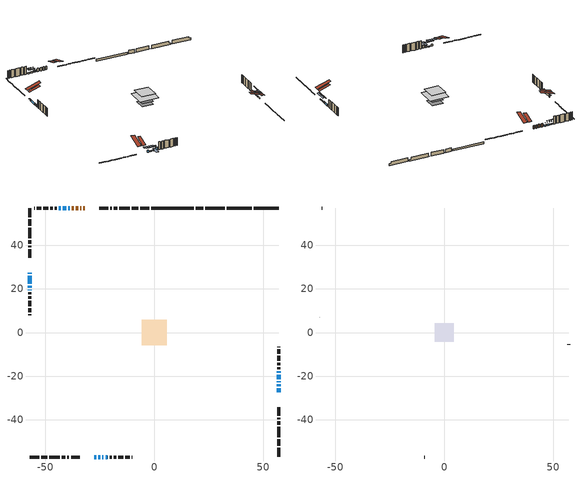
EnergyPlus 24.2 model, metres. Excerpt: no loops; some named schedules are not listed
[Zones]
conditioned space
 floor adiabatic (Floor2 construction): -3.38,-3.38 -3.38,3.38 3.38,3.38 3.38,-3.38 z1.03
 floor adiabatic (AdiabaticFloorConstruction): -5.75,-5.75 -5.75,5.75 5.75,5.75 5.75,-5.75 z3.47
 floor foundation (Slab1 construction): -2.23,-2.23 -2.23,2.23 2.23,2.23 2.23,-2.23 z-1.1
 floor foundation (Slab1 construction 1): -2.24,-2.24 -2.24,2.24 2.24,2.24 2.24,-2.24 z-1.1
 floor foundation (Slab1 construction 2): -1.96,-1.96 -1.96,1.96 1.96,1.96 1.96,-1.96 z-1.1
 floor foundation (Slab1 construction 3): -1.23,-1.23 -1.23,1.23 1.23,1.23 1.23,-1.23 z-1.1
 floor foundation (Slab5 construction): -3.38,-3.38 -3.38,3.38 3.38,3.38 3.38,-3.38 z-1.07
 wall outside (RimJoist1 construction): -2.23,57.12 -6.52,57.12 / -57.12,-57.12 -52.84,-57.12 / -57.12,57.12 -57.12,52.84 / 57.12,-57.12 57.12,-52.84 z1.03:1.33
 wall outside (RimJoist2 construction): -7.44,57.12 -10.36,57.12 / -51.91,-57.12 -49,-57.12 / -57.12,51.91 -57.12,49 / 57.12,-51.91 57.12,-49 z1.03:1.33
 wall outside (RimJoist3 construction): -11.29,57.12 -16,57.12 / -48.07,-57.12 -43.35,-57.12 / -57.12,48.07 -57.12,43.35 / 57.12,-48.07 57.12,-43.35 z1.03:1.33
 wall outside (RimJoist5 construction): -16.93,57.12 -18.59,57.12 / -42.42,-57.12 -40.77,-57.12 / -57.12,42.42 -57.12,40.77 / 57.12,-42.42 57.12,-40.77 z1.03:1.33
 wall outside (RimJoist6 construction): -19.52,57.12 -20.24,57.12 / -39.84,-57.12 -39.12,-57.12 / -57.12,39.84 -57.12,39.12 / 57.12,-39.84 57.12,-39.12 z1.03:1.33
 wall outside (RimJoist7 construction): -21.17,57.12 -25.13,57.12 / -38.19,-57.12 -34.22,-57.12 / -57.12,38.19 -57.12,34.22 / 57.12,-38.19 57.12,-34.22 z1.03:1.33
 wall outside (AdiabaticWallConstruction 1): -31.92,57.12 -32.49,57.12 / -33.41,57.12 -34.05,57.12 / -34.98,57.12 -35.98,57.12 / -36.91,57.12 -37.76,57.12 z1.03:3.06
 wall outside (AdiabaticWallConstruction): -57.12,27.44 -57.12,26.98 / -27.44,-57.12 -26.52,-57.12 / -57.12,26.05 -57.12,22.46 / -57.12,21.53 -57.12,20.5 / -57.12,19.58 -57.12,19.42 / 57.12,-22.84 57.12,-22.26 / 57.12,-21.34 57.12,-19.3 / 57.12,-18.38 57.12,-17.88 z1.03:2.25; -38.68,57.12 -39.55,57.12 / -42.8,57.12 -43.72,57.12 z1.03:1.79; -40.48,57.12 -41.88,57.12 z1.03:2.05; 57.12,-27.44 57.12,-25.61 / 57.12,-24.68 57.12,-23.76 / -25.59,-57.12 -24.68,-57.12 z1.03:1.64; -23.75,-57.12 -23.29,-57.12 z1.03:1.95; -22.36,-57.12 -21.45,-57.12 z1.03:2.56
 wall outside (Wall1 construction): -44.65,57.12 -45.67,57.12 / -20.52,-57.12 -19.49,-57.12 / -57.12,18.49 -57.12,17.47 / 57.12,-16.95 57.12,-15.93 z1.03:5.91
 wall outside (Wall2 construction): -46.6,57.12 -47.7,57.12 / -18.57,-57.12 -17.47,-57.12 / -57.12,16.54 -57.12,15.44 / 57.12,-15 57.12,-13.9 z1.03:5.91
 wall outside (Wall3 construction): -48.63,57.12 -51.03,57.12 / -16.54,-57.12 -14.14,-57.12 / -57.12,14.51 -57.12,12.11 / 57.12,-12.97 57.12,-10.57 z1.03:5.91
 wall outside (Wall4 construction): -51.96,57.12 -53.83,57.12 / -13.21,-57.12 -11.34,-57.12 / -57.12,11.18 -57.12,9.31 / 57.12,-9.64 57.12,-7.77 z1.03:5.91
 wall outside (Wall5 construction): -54.76,57.12 -55.11,57.12 / -10.41,-57.12 -10.06,-57.12 / -57.12,8.38 -57.12,8.03 / 57.12,-6.84 57.12,-6.49 z1.03:5.91
 wall foundation (FoundationWall1 construction): 45.69,57.12,-1.1 45.69,57.12,1.03 55.98,57.12,1.03 55.98,57.12,0.05 57.12,57.12,0.05 57.12,57.12,-1.1
 wall foundation (FoundationWall2 construction): 33.18,57.12,-1.1 33.18,57.12,1.03 43.6,57.12,1.03 43.6,57.12,-0.41 44.76,57.12,-0.41 44.76,57.12,-1.1
 wall foundation (FoundationWall3 construction): 23.41,57.12,-1.1 23.41,57.12,1.03 31.13,57.12,1.03 31.13,57.12,-1 32.25,57.12,-1 32.25,57.12,-1.1
 wall foundation (FoundationWall4 construction): 18.98,57.12,-1.1 18.98,57.12,1.03 22.13,57.12,1.03 22.13,57.12,-0.96 22.48,57.12,-0.96 22.48,57.12,-1.1
 wall foundation (FoundationWall5 construction): 18.05,57.12 -1.31,57.12 z-1.07:0.13
 window (WindowConstruction 8): -57.12,27.44 -57.12,26.98 z1.03:2.25
 window (WindowConstruction 6): -38.69,57.12 -39.55,57.12 z1.03:1.79
 window (WindowConstruction 7): -40.48,57.12 -41.87,57.12 z1.03:2.04
 window (WindowConstruction 11): 57.12,-27.44 57.12,-25.61 z1.03:1.64
 window (WindowConstruction 12): 57.12,-24.68 57.12,-23.76 z1.03:1.64
 window (WindowConstruction 13): -27.44,-57.12 -26.52,-57.12 z1.03:2.25
 window (WindowConstruction 14): -25.59,-57.12 -24.68,-57.12 z1.03:1.64
 window (WindowConstruction 15): -42.8,57.12 -43.72,57.12 z1.03:1.79
 window (WindowConstruction): -57.12,26.05 -57.12,22.46 z1.03:2.25
 window (WindowConstruction 1): -57.12,21.53 -57.12,20.5 z1.03:2.25
 window (WindowConstruction 2): -57.12,19.57 -57.12,19.42 z1.03:2.25
 window (WindowConstruction 9): -23.75,-57.12 -23.29,-57.12 z1.03:1.94
 window (WindowConstruction 3): 57.12,-22.84 57.12,-22.26 z1.03:2.25
 window (WindowConstruction 4): 57.12,-21.34 57.12,-19.31 z1.03:2.25
 window (WindowConstruction 5): 57.12,-18.38 57.12,-17.88 z1.03:2.25
 window (WindowConstruction 10): -22.36,-57.12 -21.45,-57.12 z1.03:2.55
 door (Door): -31.92,57.12 -32.49,57.12 z1.03:3.06
 door (Door 1): -33.41,57.12 -34.05,57.12 z1.03:3.06
 door (Door 2): -34.98,57.12 -35.98,57.12 z1.03:3.06
 door (Door 3): -36.91,57.12 -37.76,57.12 z1.03:3.06
 ceiling adiabatic (AdiabaticFloorConstruction): 5.75,-5.75 5.75,5.75 -5.75,5.75 -5.75,-5.75 z3.47
 roof outside (Roof2 construction): -30.99,57.12,5.91 -30.99,50.42,8.14 -29.23,50.42,8.14 -29.23,57.12,5.91; -28.37,-57.12,5.91 -28.37,-50.42,8.14 -30.13,-50.42,8.14 -30.13,-57.12,5.91; -57.12,28.37,5.91 -50.42,28.37,8.14 -50.42,30.13,8.14 -57.12,30.13,5.91; 57.12,-28.37,5.91 50.42,-28.37,8.14 50.42,-30.13,8.14 57.12,-30.13,5.91
attic - vented
 floor to conditioned space (Floor1 construction Reversed): -4.35,-4.35 -4.35,4.35 4.35,4.35 4.35,-4.35 z5.91
 wall outside (Wall6 construction): -56.04,57.12 -56.19,57.12 / -9.13,-57.12 -8.97,-57.12 / -57.12,7.1 -57.12,6.95 / 57.12,-5.56 57.12,-5.41 z1.03:5.91
 roof outside (Roof1 construction): -28.3,57.12,5.91 -28.3,48.65,8.73 -26.06,48.65,8.73 -26.06,57.12,5.91; -31.06,-57.12,5.91 -31.06,-48.65,8.73 -33.29,-48.65,8.73 -33.29,-57.12,5.91; -57.12,31.06,5.91 -48.65,31.06,8.73 -48.65,33.29,8.73 -57.12,33.29,5.91; 57.12,-31.06,5.91 48.65,-31.06,8.73 48.65,-33.29,8.73 57.12,-33.29,5.91
shading: -57.12,26.83 -57.12,27.59 -57.88,27.59 -57.88,26.83 z2.4; -39.85,57.12 -38.39,57.12 -38.39,57.42 -39.85,57.42 z2.09; -43.09,57.12 -39.26,57.12 -39.26,57.42 -43.09,57.42 z3.26; 57.12,-23.17 57.12,-29.88 57.88,-29.88 57.88,-23.17 z4.08; 57.12,-20.1 57.12,-28.34 57.42,-28.34 57.42,-20.1 z5.3; -24.08,-57.12 -29.88,-57.12 -29.88,-58.34 -24.08,-58.34 z4.69; -22.24,-57.12 -28.03,-57.12 -28.03,-57.88 -22.24,-57.88 z4.08; -46.16,57.12 -40.36,57.12 -40.36,57.42 -46.16,57.42 z4.23; -57.12,19.27 -57.12,19.72 -57.88,19.72 -57.88,19.27 z2.4; -22.83,-57.12 -24.21,-57.12 -24.21,-61.69 -22.83,-61.69 z2.4; -21.15,-57.12 -22.66,-57.12 -22.66,-57.42 -21.15,-57.42 z2.85
[Building]
Building 1: Terrain=Suburbs
[Site:Location]
Point Petre AUT_ON: Latitude {deg}=43.83; Longitude {deg}=-77.15; Time Zone {hr}=-5; Elevation {m}=79; Keep Site Location Information=Yes
[Site:GroundTemperature:Shallow]
3.7516, 1.80644, 1.65067, 2.57374, 6.27937, 9.96774, 13.1654, 15.191, 15.363, 13.7156, 10.5995, 7.02426
[Site:WaterMainsTemperature]
Calculation Method=Schedule; Temperature Schedule=mains temperature schedule
[Material] Roughness=Rough; Thermal Absorptance=0.9
Name | Thickness {m} | Conductivity {W/m-K} | Density {kg/m3} | Specific Heat {J/kg-K} | Solar Absorptance | Visible Absorptance
asphalt or fiberglass shingles | 0.00635 | 0.162714 | 1121.4 | 1465.45 | 0.4 | 0.4
ceiling loosefill ins | 0.254 | 0.0480833 | 16.02 | 1046.75 | 0.7 | 0.7
ceiling stud and cavity | 0.1397 | 0.137499 | 65.682 | 1177.47 | 0.7 | 0.7
concrete 4.0 in. | 0.1016 | 1.803125 | 2242.8 | 837.4 | 0.7 | 0.7
concrete 8.0 in. | 0.2032 | 1.803125 | 2242.8 | 837.4 | 0.7 | 0.7
door material | 0.04445 | 0.327969 | 512.64 | 1214.23 | 0.7 | 0.7
exterior vertical ins | 0.0457286 | 0.029427 | 32.04 | 1214.23 | 0.7 | 0.7
exterior vertical ins 1 | 0.0071868 | 0.029427 | 32.04 | 1214.23 | 0.7 | 0.7
exterior vertical ins 2 | 0.00378275 | 0.029427 | 32.04 | 1214.23 | 0.7 | 0.7
floor covering | 0.0127 | 9.015625 | 54.468 | 1339.84 | 0.6 | 0.6
floor covering 1 | 0.0127 | 0.0433444 | 54.468 | 1339.84 | 0.6 | 0.6
floor rigid ins; wall rigid ins | 0.512978 | 0.029427 | 32.04 | 1214.23 | 0.7 | 0.7
floor stud and cavity | 0.0889 | 0.621767 | 50.32683 | 1063.81 | 0.7 | 0.7
floor stud and cavity 1 | 0.1397 | 1.75129 | 37.0049 | 1207.88 | 0.7 | 0.7
furniture material conditioned space 1 | 0.1524 | 0.115458 | 640.8 | 1214.23 | 0.6 | 0.6
gypsum board | 0.0127 | 0.160291 | 801 | 837.4 | 0.6 | 0.6
gypsum board 1 | 0.0127 | 0.160291 | 801 | 837.4 | 0.7 | 0.7
osb sheathing 0.5 in. | 0.0127 | 0.115458 | 512.64 | 1214.23 | 0.7 | 0.7
osb sheathing 0.75 in. | 0.01905 | 0.115458 | 512.64 | 1214.23 | 0.7 | 0.7
osb sheathing 2.0 in. | 0.0508 | 0.115458 | 512.64 | 1214.23 | 0.7 | 0.7
rim joist rigid ins | 0.051816 | 0.029427 | 32.04 | 1214.23 | 0.7 | 0.7
rim joist stud and cavity | 0.0508 | 0.0408884 | 125.044 | 1163.47 | 0.6 | 0.6
rim joist stud and cavity 1 | 0.0508 | 0.177588 | 50.32683 | 1063.81 | 0.6 | 0.6
rim joist stud and cavity 2 | 0.0508 | 0.0411215 | 125.044 | 1163.47 | 0.6 | 0.6
rim joist stud and cavity 3 | 0.0508 | 0.0412981 | 125.044 | 1163.47 | 0.6 | 0.6
rim joist stud and cavity 4 | 0.0508 | 0.0423903 | 125.044 | 1163.47 | 0.6 | 0.6
rim joist stud and cavity 5 | 0.0508 | 0.126838 | 50.32683 | 1063.81 | 0.6 | 0.6
roof stud and cavity | 0.2032 | 0.122274 | 78.34581 | 1123.46 | 0.7 | 0.7
wall stud and cavity | 0.1397 | 0.0934493 | 139.0536 | 1170.24 | 0.7 | 0.7
wall stud and cavity 1 | 0.1397 | 0.094676 | 139.0536 | 1170.24 | 0.7 | 0.7
wall stud and cavity 2 | 0.1397 | 0.0935595 | 139.0536 | 1170.24 | 0.7 | 0.7
wall stud and cavity 3 | 0.1397 | 0.109282 | 139.0536 | 1170.24 | 0.7 | 0.7
wall stud and cavity 4 | 0.1397 | 0.123388 | 139.0536 | 1170.24 | 0.7 | 0.7
wall stud and cavity 5 | 0.0889 | 6.9971 | 50.32683 | 1063.81 | 0.6 | 0.6
wall stud and cavity 6 | 0.0889 | 0.380278 | 52.3479 | 1209.89 | 0.7 | 0.7
wall stud and cavity 7 | 0.0889 | 0.391764 | 83.0341 | 1211.67 | 0.7 | 0.7
wood siding | 0.0254 | 0.102417 | 544.68 | 1172.36 | 0.4 | 0.4
wood siding 1 | 0.00254 | 0.102417 | 544.68 | 1172.36 | 0.4 | 0.4
wood siding 2; wood siding 3; wood siding 4 | 0.0254 | 0.102417 | 544.68 | 1172.36 | 0.7 | 0.7
[WindowMaterial:SimpleGlazingSystem]
Name | U-Factor {W/m2-K} | Solar Heat Gain Coefficient
WindowMaterial | 1.54555 | 0.46
WindowMaterial 1 | 1.84308 | 0.37
WindowMaterial 10 | 4.284051 | 0.65
WindowMaterial 11 | 2.76291 | 0.46
WindowMaterial 12 | 2.93609 | 0.65
WindowMaterial 13 | 5.16812 | 0.69
WindowMaterial 2 | 6.1612 | 0.48
WindowMaterial 3 | 2.68058 | 0.48
WindowMaterial 4 | 1.74144 | 0.4
WindowMaterial 5 | 1.99184 | 0.32
WindowMaterial 6 | 1.98219 | 0.32
WindowMaterial 7 | 1.82207 | 0.37
WindowMaterial 8 | 4.35673 | 0.64
WindowMaterial 9 | 4.47597 | 0.64
[Construction]
AdiabaticFloorConstruction: floor stud and cavity 1, floor rigid ins, osb sheathing 0.75 in., floor covering 1
AdiabaticWallConstruction: wood siding 3, wall rigid ins, wall stud and cavity 6, gypsum board
AdiabaticWallConstruction 1: wood siding 4, wall rigid ins, wall stud and cavity 6, gypsum board
Door; Door 1; Door 2; Door 3: door material
Floor1 construction Reversed: gypsum board, ceiling stud and cavity, ceiling loosefill ins
Floor2 construction: floor stud and cavity, floor covering
FoundationWall1 construction; FoundationWall2 construction; FoundationWall3 construction; FoundationWall5 construction: concrete 8.0 in., gypsum board 1
FoundationWall4 construction: concrete 8.0 in.
furniture construction conditioned space 1: furniture material conditioned space 1
PartitionWallConstruction: gypsum board, wall stud and cavity 7, gypsum board
RimJoist1 construction: wood siding 2, rim joist rigid ins, osb sheathing 2.0 in., rim joist stud and cavity
RimJoist2 construction: wood siding 2, rim joist stud and cavity 1
RimJoist3 construction: wood siding 2, rim joist rigid ins, osb sheathing 2.0 in., rim joist stud and cavity 2
RimJoist5 construction: wood siding 2, rim joist rigid ins, osb sheathing 2.0 in., rim joist stud and cavity 3
RimJoist6 construction: wood siding 2, rim joist rigid ins, osb sheathing 2.0 in., rim joist stud and cavity 4
RimJoist7 construction: wood siding 2, rim joist stud and cavity 5
Roof1 construction: asphalt or fiberglass shingles
Roof2 construction: asphalt or fiberglass shingles, osb sheathing 0.75 in., roof stud and cavity, gypsum board
Slab1 construction; Slab1 construction 1; Slab1 construction 2; Slab1 construction 3; Slab5 construction: concrete 4.0 in.
Wall1 construction: wood siding, osb sheathing 0.5 in., wall stud and cavity, gypsum board
Wall2 construction: wood siding, osb sheathing 0.5 in., wall stud and cavity 1, gypsum board
Wall3 construction: wood siding, osb sheathing 0.5 in., wall stud and cavity 2, gypsum board
Wall4 construction: wood siding, osb sheathing 0.5 in., wall stud and cavity 3, gypsum board
Wall5 construction: wood siding, osb sheathing 0.5 in., wall stud and cavity 4, gypsum board
Wall6 construction: wood siding 1, wall stud and cavity 5
WindowConstruction: WindowMaterial
WindowConstruction 1: WindowMaterial 1
WindowConstruction 10: WindowMaterial 10
WindowConstruction 11; WindowConstruction 12; WindowConstruction 14: WindowMaterial 11
WindowConstruction 13: WindowMaterial 12
WindowConstruction 15: WindowMaterial 13
WindowConstruction 2: WindowMaterial 2
WindowConstruction 3: WindowMaterial 3
WindowConstruction 4: WindowMaterial 4
WindowConstruction 5: WindowMaterial 5
WindowConstruction 6: WindowMaterial 6
WindowConstruction 7: WindowMaterial 7
WindowConstruction 8: WindowMaterial 8
WindowConstruction 9: WindowMaterial 9
[Zone] Multiplier=1; Part of Total Floor Area=Yes
Name | Volume {m3}
attic - vented | 34.7337
conditioned space | 563.6
[Space]
Name | Zone | Volume {m3}
attic - vented 1 | attic - vented | 34.7337
conditioned space 1 | conditioned space | 563.6
[ZoneInfiltration:EffectiveLeakageArea]
infil attic - vented 1: Zone or Space=attic - vented 1; Schedule=Always On Discrete; Effective Air Leakage Area {cm2}=2753.82; Stack Coefficient=0.000535594; Wind Coefficient=1.56364e-05
[ZoneMixing]
whole house fan mix: Zone or Space=attic - vented; Schedule=Always On Continuous; Design Flow Rate Calculation Method=Flow/Zone; Design Flow Rate {m3/s}=0; Source Zone or Space=conditioned space
[SurfaceProperty:ExposedFoundationPerimeter] Exposed Perimeter Calculation Method=TotalExposedPerimeter
Name | Total Exposed Perimeter {m}
Slab1 | 11.43
Slab1 1 | 11.582
Slab1 2 | 8.83899
Slab1 3 | 3.50499
Slab5 | 19.355
[InternalMass] Zone or ZoneList=conditioned space; Space or SpaceList=conditioned space 1
Name | Construction | Surface Area {m2}
furniture mass conditioned space 1 | furniture construction conditioned space 1 | 114.12
partition wall mass | PartitionWallConstruction | 239.5
[Lights]
interior lighting: Zone or ZoneList or Space or SpaceList=conditioned space 1; Schedule=interior lighting schedule; Design Level Calculation Method=LightingLevel; Lighting Level {W}=343.2; Return Air Fraction=0; Fraction Radiant=0.6; Fraction Visible=0.2; Fraction Replaceable=1
[People]
occupants: Zone or ZoneList or Space or SpaceList=conditioned space 1; Number of People Schedule=occupants schedule; Number of People Calculation Method=People; Number of People=3; Fraction Radiant=0.314171; Sensible Heat Fraction=0.56303; Activity Level Schedule=occupants activity schedule; Carbon Dioxide Generation Rate {m3/s-W}=0; Enable ASHRAE 55 Comfort Warnings=No; Mean Radiant Temperature Calculation Type=EnclosureAveraged
[ElectricEquipment] Zone or ZoneList or Space or SpaceList=conditioned space 1; Design Level Calculation Method=EquipmentLevel
Name | Schedule | Design Level {W} | Fraction Latent | Fraction Radiant | Fraction Lost
clothes dryer | clothes dryer schedule | 140.772 | 0.015 | 0.081 | 0.85
clothes washer | clothes washer schedule | 32.1985 | 0.03 | 0.162 | 0.7
cooking range | cooking range schedule | 215.147 | 0.08 | 0.432 | 0.2
dishwasher | dishwasher schedule | 66.8632 | 0.3 | 0.18 | 0.4
fridge | fridge schedule | 72.9452 | 0 | 0.6 | 0
mech vent bath fan 0 | mech vent bath fan 0 schedule | 179.4 | 0 | 0 | 1
mech vent bath fan 1 | mech vent bath fan 1 schedule | 179.4 | 0 | 0 | 1
mech vent house fan | mech vent house fan schedule | 0 | 0 | 0 | 1
mech vent house fan cfis | mech vent house fan cfis schedule | 0 | 0 | 0 | 0
mech vent range fan 0 | mech vent range fan 0 schedule | 57 | 0 | 0 | 1
misc plug loads | misc plug loads schedule | 494.7 | 0.045 | 0.513 | 0.1
whole house fan | Always On Discrete | 0 | 0 | 0 | 1
[OtherEquipment] Zone or ZoneList or Space or SpaceList=conditioned space 1; Design Level Calculation Method=EquipmentLevel
Name | Fuel Type | Schedule | Design Level {W} | Fraction Latent | Fraction Radiant | Fraction Lost
clothes dryer 1 | Electricity | clothes dryer schedule | 0 | 0.015 | 0.081 | 0.85
cooking range 1 | Electricity | cooking range schedule | 0 | 0.08 | 0.432 | 0.2
general water use latent | None | general water use schedule | 62.594 | 1 | 0 | 0
general water use sensible | None | general water use schedule | -61.6891 | 0 | 0.6 | 0
mech vent house fan latent load | None | Always On Discrete | 0 | 1 | 0 | 0
mech vent house fan sensible load | None | Always On Discrete | 0 | 0 | 0 | 0
water heater energy adjustment1 | NaturalGas | Always On Discrete | 0.01 | 0 | 0 | 1
[ZoneInfiltration:DesignFlowRate] Zone or ZoneList or Space or SpaceList=conditioned space 1; Schedule=Always On Discrete; Design Flow Rate Calculation Method=Flow/Zone; Design Flow Rate {m3/s}=0
infil flow; natural vent flow; whole house fan flow
[Foundation:Kiva] Initial Indoor Air Temperature {C}=18; Wall Depth Below Slab {m}=0.2032
Name | Wall Height Above Grade {m} | Custom Block Material Name 1 | Custom Block Depth 1 {m} | Custom Block X Position 1 {m} | Custom Block Z Position 1 {m}
Foundation Kiva 1 | 1.03001 | exterior vertical ins | 2.13 | 0.2159 | 0
Foundation Kiva 2 | 1.03001 | exterior vertical ins 1 | 2.13 | 0.2159 | 0
Foundation Kiva 3; Foundation Kiva 4 | 1.03001
Foundation Kiva 5 | 0.129997 | exterior vertical ins 2 | 1.2 | 0.2159 | 0
[Foundation:Kiva:Settings]
Soil Conductivity {W/m-K}=0.849921; Soil Density {kg/m3}=1842.3; Soil Specific Heat {J/kg-K}=418.7; Ground Solar Absorptivity=0.9; Ground Thermal Absorptivity=0.9; Ground Surface Roughness {m}=0.03; Far-Field Width {m}=40; Deep-Ground Boundary Condition=ZeroFlux; Deep-Ground Depth {m}=40; Minimum Cell Dimension {m}=0.2; Maximum Cell Growth Coefficient=3; Simulation Timestep=Timestep
[Exterior:Lights]
exterior lighting: Schedule=exterior lighting schedule; Design Level {W}=75.6
[Schedule:Constant]
Name | Hourly Value
Always On Continuous; mech vent house fan schedule; mech vent house fan cfis schedule; Always On Discrete | 1
occupants activity schedule | 117.228
fridge schedule | 0
[Schedule:Week:Daily]
interior lighting schedule Week Rule - Jan1-Jan27: interior lighting schedule day, interior lighting schedule day, interior lighting schedule day, interior lighting schedule day, interior lighting schedule day, interior lighting schedule day, interior lighting schedule day, interior lighting schedule default day, interior lighting schedule default day, interior lighting schedule default day, interior lighting schedule default day, interior lighting schedule default day
interior lighting schedule Week Rule - Jan28-Feb3: interior lighting schedule day, interior lighting schedule day, interior lighting schedule day, interior lighting schedule day, interior lighting schedule day 1, interior lighting schedule day 1, interior lighting schedule day 1, interior lighting schedule default day, interior lighting schedule default day, interior lighting schedule default day, interior lighting schedule default day, interior lighting schedule default day
interior lighting schedule Week Rule - Feb4-Feb24: interior lighting schedule day 1, interior lighting schedule day 1, interior lighting schedule day 1, interior lighting schedule day 1, interior lighting schedule day 1, interior lighting schedule day 1, interior lighting schedule day 1, interior lighting schedule default day, interior lighting schedule default day, interior lighting schedule default day, interior lighting schedule default day, interior lighting schedule default day
interior lighting schedule Week Rule - Feb25-Mar3: interior lighting schedule day 1, interior lighting schedule day 1, interior lighting schedule day 1, interior lighting schedule day 1, interior lighting schedule day 2, interior lighting schedule day 2, interior lighting schedule day 2, interior lighting schedule default day, interior lighting schedule default day, interior lighting schedule default day, interior lighting schedule default day, interior lighting schedule default day
interior lighting schedule Week Rule - Mar4-Mar31: interior lighting schedule day 2, interior lighting schedule day 2, interior lighting schedule day 2, interior lighting schedule day 2, interior lighting schedule day 2, interior lighting schedule day 2, interior lighting schedule day 2, interior lighting schedule default day, interior lighting schedule default day, interior lighting schedule default day, interior lighting schedule default day, interior lighting schedule default day
interior lighting schedule Week Rule - Apr1-Apr28: interior lighting schedule day 3, interior lighting schedule day 3, interior lighting schedule day 3, interior lighting schedule day 3, interior lighting schedule day 3, interior lighting schedule day 3, interior lighting schedule day 3, interior lighting schedule default day, interior lighting schedule default day, interior lighting schedule default day, interior lighting schedule default day, interior lighting schedule default day
interior lighting schedule Week Rule - Apr29-May5: interior lighting schedule day 3, interior lighting schedule day 3, interior lighting schedule day 4, interior lighting schedule day 4, interior lighting schedule day 4, interior lighting schedule day 4, interior lighting schedule day 4, interior lighting schedule default day, interior lighting schedule default day, interior lighting schedule default day, interior lighting schedule default day, interior lighting schedule default day
interior lighting schedule Week Rule - May6-May26: interior lighting schedule day 4, interior lighting schedule day 4, interior lighting schedule day 4, interior lighting schedule day 4, interior lighting schedule day 4, interior lighting schedule day 4, interior lighting schedule day 4, interior lighting schedule default day, interior lighting schedule default day, interior lighting schedule default day, interior lighting schedule default day, interior lighting schedule default day
interior lighting schedule Week Rule - May27-Jun2: interior lighting schedule day 4, interior lighting schedule day 4, interior lighting schedule day 4, interior lighting schedule day 4, interior lighting schedule day 4, interior lighting schedule day 5, interior lighting schedule day 5, interior lighting schedule default day, interior lighting schedule default day, interior lighting schedule default day, interior lighting schedule default day, interior lighting schedule default day
interior lighting schedule Week Rule - Jun3-Jun30: interior lighting schedule day 5, interior lighting schedule day 5, interior lighting schedule day 5, interior lighting schedule day 5, interior lighting schedule day 5, interior lighting schedule day 5, interior lighting schedule day 5, interior lighting schedule default day, interior lighting schedule default day, interior lighting schedule default day, interior lighting schedule default day, interior lighting schedule default day
interior lighting schedule Week Rule - Jul1-Jul28: interior lighting schedule day 6, interior lighting schedule day 6, interior lighting schedule day 6, interior lighting schedule day 6, interior lighting schedule day 6, interior lighting schedule day 6, interior lighting schedule day 6, interior lighting schedule default day, interior lighting schedule default day, interior lighting schedule default day, interior lighting schedule default day, interior lighting schedule default day
interior lighting schedule Week Rule - Jul29-Aug4: interior lighting schedule day 6, interior lighting schedule day 6, interior lighting schedule day 6, interior lighting schedule day 7, interior lighting schedule day 7, interior lighting schedule day 7, interior lighting schedule day 7, interior lighting schedule default day, interior lighting schedule default day, interior lighting schedule default day, interior lighting schedule default day, interior lighting schedule default day
interior lighting schedule Week Rule - Aug5-Aug25: interior lighting schedule day 7, interior lighting schedule day 7, interior lighting schedule day 7, interior lighting schedule day 7, interior lighting schedule day 7, interior lighting schedule day 7, interior lighting schedule day 7, interior lighting schedule default day, interior lighting schedule default day, interior lighting schedule default day, interior lighting schedule default day, interior lighting schedule default day
interior lighting schedule Week Rule - Aug26-Sep1: interior lighting schedule day 7, interior lighting schedule day 7, interior lighting schedule day 7, interior lighting schedule day 7, interior lighting schedule day 7, interior lighting schedule day 7, interior lighting schedule day 8, interior lighting schedule default day, interior lighting schedule default day, interior lighting schedule default day, interior lighting schedule default day, interior lighting schedule default day
interior lighting schedule Week Rule - Sep2-Sep29: interior lighting schedule day 8, interior lighting schedule day 8, interior lighting schedule day 8, interior lighting schedule day 8, interior lighting schedule day 8, interior lighting schedule day 8, interior lighting schedule day 8, interior lighting schedule default day, interior lighting schedule default day, interior lighting schedule default day, interior lighting schedule default day, interior lighting schedule default day
interior lighting schedule Week Rule - Sep30-Oct6: interior lighting schedule day 8, interior lighting schedule day 9, interior lighting schedule day 9, interior lighting schedule day 9, interior lighting schedule day 9, interior lighting schedule day 9, interior lighting schedule day 9, interior lighting schedule default day, interior lighting schedule default day, interior lighting schedule default day, interior lighting schedule default day, interior lighting schedule default day
interior lighting schedule Week Rule - Oct7-Oct27: interior lighting schedule day 9, interior lighting schedule day 9, interior lighting schedule day 9, interior lighting schedule day 9, interior lighting schedule day 9, interior lighting schedule day 9, interior lighting schedule day 9, interior lighting schedule default day, interior lighting schedule default day, interior lighting schedule default day, interior lighting schedule default day, interior lighting schedule default day
interior lighting schedule Week Rule - Oct28-Nov3: interior lighting schedule day 9, interior lighting schedule day 9, interior lighting schedule day 9, interior lighting schedule day 9, interior lighting schedule day 10, interior lighting schedule day 10, interior lighting schedule day 10, interior lighting schedule default day, interior lighting schedule default day, interior lighting schedule default day, interior lighting schedule default day, interior lighting schedule default day
interior lighting schedule Week Rule - Nov4-Nov24: interior lighting schedule day 10, interior lighting schedule day 10, interior lighting schedule day 10, interior lighting schedule day 10, interior lighting schedule day 10, interior lighting schedule day 10, interior lighting schedule day 10, interior lighting schedule default day, interior lighting schedule default day, interior lighting schedule default day, interior lighting schedule default day, interior lighting schedule default day
interior lighting schedule Week Rule - Nov25-Dec1: interior lighting schedule day 10, interior lighting schedule day 10, interior lighting schedule day 10, interior lighting schedule day 10, interior lighting schedule day 10, interior lighting schedule day 10, interior lighting schedule day 11, interior lighting schedule default day, interior lighting schedule default day, interior lighting schedule default day, interior lighting schedule default day, interior lighting schedule default day
interior lighting schedule Week Rule - Dec2-Dec31: interior lighting schedule day 11, interior lighting schedule day 11, interior lighting schedule day 11, interior lighting schedule day 11, interior lighting schedule day 11, interior lighting schedule day 11, interior lighting schedule day 11, interior lighting schedule default day, interior lighting schedule default day, interior lighting schedule default day, interior lighting schedule default day, interior lighting schedule default day
occupants schedule Week Rule - Jan1-Dec31: occupants schedule day, occupants schedule day, occupants schedule day, occupants schedule day, occupants schedule day, occupants schedule day, occupants schedule day, occupants schedule default day, occupants schedule default day, occupants schedule default day, occupants schedule default day, occupants schedule default day
clothes dryer schedule Week Rule - Jan1-Dec31: clothes dryer schedule day, clothes dryer schedule day, clothes dryer schedule day, clothes dryer schedule day, clothes dryer schedule day, clothes dryer schedule day, clothes dryer schedule day, clothes dryer schedule default day, clothes dryer schedule default day, clothes dryer schedule default day, clothes dryer schedule default day, clothes dryer schedule default day
clothes washer schedule Week Rule - Jan1-Dec31: clothes washer schedule day, clothes washer schedule day, clothes washer schedule day, clothes washer schedule day, clothes washer schedule day, clothes washer schedule day, clothes washer schedule day, clothes washer schedule default day, clothes washer schedule default day, clothes washer schedule default day, clothes washer schedule default day, clothes washer schedule default day
cooking range schedule Week Rule - Jan1-Dec31: cooking range schedule day, cooking range schedule day, cooking range schedule day, cooking range schedule day, cooking range schedule day, cooking range schedule day, cooking range schedule day, cooking range schedule default day, cooking range schedule default day, cooking range schedule default day, cooking range schedule default day, cooking range schedule default day
dishwasher schedule Week Rule - Jan1-Dec31: dishwasher schedule day, dishwasher schedule day, dishwasher schedule day, dishwasher schedule day, dishwasher schedule day, dishwasher schedule day, dishwasher schedule day, dishwasher schedule default day, dishwasher schedule default day, dishwasher schedule default day, dishwasher schedule default day, dishwasher schedule default day
mech vent bath fan 0 schedule Week Rule - Jan1-Dec31: mech vent bath fan 0 schedule day, mech vent bath fan 0 schedule day, mech vent bath fan 0 schedule day, mech vent bath fan 0 schedule day, mech vent bath fan 0 schedule day, mech vent bath fan 0 schedule day, mech vent bath fan 0 schedule day, mech vent bath fan 0 schedule default day, mech vent bath fan 0 schedule default day, mech vent bath fan 0 schedule default day, mech vent bath fan 0 schedule default day, mech vent bath fan 0 schedule default day
mech vent bath fan 1 schedule Week Rule - Jan1-Dec31: mech vent bath fan 1 schedule day, mech vent bath fan 1 schedule day, mech vent bath fan 1 schedule day, mech vent bath fan 1 schedule day, mech vent bath fan 1 schedule day, mech vent bath fan 1 schedule day, mech vent bath fan 1 schedule day, mech vent bath fan 1 schedule default day, mech vent bath fan 1 schedule default day, mech vent bath fan 1 schedule default day, mech vent bath fan 1 schedule default day, mech vent bath fan 1 schedule default day
mech vent range fan 0 schedule Week Rule - Jan1-Dec31: mech vent range fan 0 schedule day, mech vent range fan 0 schedule day, mech vent range fan 0 schedule day, mech vent range fan 0 schedule day, mech vent range fan 0 schedule day, mech vent range fan 0 schedule day, mech vent range fan 0 schedule day, mech vent range fan 0 schedule default day, mech vent range fan 0 schedule default day, mech vent range fan 0 schedule default day, mech vent range fan 0 schedule default day, mech vent range fan 0 schedule default day
[Schedule:Year]
interior lighting schedule: interior lighting schedule Week Rule - Jan1-Jan27, 1, 1, 1, 27, interior lighting schedule Week Rule - Jan28-Feb3, 1, 28, 2, 3, interior lighting schedule Week Rule - Feb4-Feb24, 2, 4, 2, 24, interior lighting schedule Week Rule - Feb25-Mar3, 2, 25, 3, 3, interior lighting schedule Week Rule - Mar4-Mar31, 3, 4, 3, 31, interior lighting schedule Week Rule - Apr1-Apr28, 4, 1, 4, 28, interior lighting schedule Week Rule - Apr29-May5, 4, 29, 5, 5, interior lighting schedule Week Rule - May6-May26, 5, 6, 5, 26, interior lighting schedule Week Rule - May27-Jun2, 5, 27, 6, 2, interior lighting schedule Week Rule - Jun3-Jun30, 6, 3, 6, 30, interior lighting schedule Week Rule - Jul1-Jul28, 7, 1, 7, 28, interior lighting schedule Week Rule - Jul29-Aug4, 7, 29, 8, 4, interior lighting schedule Week Rule - Aug5-Aug25, 8, 5, 8, 25, interior lighting schedule Week Rule - Aug26-Sep1, 8, 26, 9, 1, interior lighting schedule Week Rule - Sep2-Sep29, 9, 2, 9, 29, interior lighting schedule Week Rule - Sep30-Oct6, 9, 30, 10, 6, interior lighting schedule Week Rule - Oct7-Oct27, 10, 7, 10, 27, interior lighting schedule Week Rule - Oct28-Nov3, 10, 28, 11, 3, interior lighting schedule Week Rule - Nov4-Nov24, 11, 4, 11, 24, interior lighting schedule Week Rule - Nov25-Dec1, 11, 25, 12, 1, interior lighting schedule Week Rule - Dec2-Dec31, 12, 2, 12, 31
occupants schedule: occupants schedule Week Rule - Jan1-Dec31, 1, 1, 12, 31
clothes dryer schedule: clothes dryer schedule Week Rule - Jan1-Dec31, 1, 1, 12, 31
clothes washer schedule: clothes washer schedule Week Rule - Jan1-Dec31, 1, 1, 12, 31
cooking range schedule: cooking range schedule Week Rule - Jan1-Dec31, 1, 1, 12, 31
dishwasher schedule: dishwasher schedule Week Rule - Jan1-Dec31, 1, 1, 12, 31
mech vent bath fan 0 schedule: mech vent bath fan 0 schedule Week Rule - Jan1-Dec31, 1, 1, 12, 31
mech vent bath fan 1 schedule: mech vent bath fan 1 schedule Week Rule - Jan1-Dec31, 1, 1, 12, 31
mech vent range fan 0 schedule: mech vent range fan 0 schedule Week Rule - Jan1-Dec31, 1, 1, 12, 31
misc plug loads schedule: misc plug loads schedule Week Rule - Jan1-Dec31, 1, 1, 12, 31
general water use schedule: general water use schedule Week Rule - Jan1-Dec31, 1, 1, 12, 31
exterior lighting schedule: exterior lighting schedule Week Rule - Jan1-Jan27, 1, 1, 1, 27, exterior lighting schedule Week Rule - Jan28-Feb3, 1, 28, 2, 3, exterior lighting schedule Week Rule - Feb4-Feb24, 2, 4, 2, 24, exterior lighting schedule Week Rule - Feb25-Mar3, 2, 25, 3, 3, exterior lighting schedule Week Rule - Mar4-Mar31, 3, 4, 3, 31, exterior lighting schedule Week Rule - Apr1-Apr28, 4, 1, 4, 28, exterior lighting schedule Week Rule - Apr29-May5, 4, 29, 5, 5, exterior lighting schedule Week Rule - May6-May26, 5, 6, 5, 26, exterior lighting schedule Week Rule - May27-Jun2, 5, 27, 6, 2, exterior lighting schedule Week Rule - Jun3-Jun30, 6, 3, 6, 30, exterior lighting schedule Week Rule - Jul1-Jul28, 7, 1, 7, 28, exterior lighting schedule Week Rule - Jul29-Aug4, 7, 29, 8, 4, exterior lighting schedule Week Rule - Aug5-Aug25, 8, 5, 8, 25, exterior lighting schedule Week Rule - Aug26-Sep1, 8, 26, 9, 1, exterior lighting schedule Week Rule - Sep2-Sep29, 9, 2, 9, 29, exterior lighting schedule Week Rule - Sep30-Oct6, 9, 30, 10, 6, exterior lighting schedule Week Rule - Oct7-Oct27, 10, 7, 10, 27, exterior lighting schedule Week Rule - Oct28-Nov3, 10, 28, 11, 3, exterior lighting schedule Week Rule - Nov4-Nov24, 11, 4, 11, 24, exterior lighting schedule Week Rule - Nov25-Dec1, 11, 25, 12, 1, exterior lighting schedule Week Rule - Dec2-Dec31, 12, 2, 12, 31
[Schedule:Compact]
mains temperature schedule: Through: 01/01, For: AllDays, Until: 24:00, 7.83056, Through: 01/02, For: AllDays, Until: 24:00, 7.76444, Through: 01/03, For: AllDays, Until: 24:00, 7.69889, Through: 01/04, For: AllDays, Until: 24:00, 7.635, Through: 01/05, For: AllDays, Until: 24:00, 7.57222, Through: 01/06, For: AllDays, Until: 24:00, 7.51056, Through: 01/07, For: AllDays, Until: 24:00, 7.45, Through: 01/08, For: AllDays, Until: 24:00, 7.39111, Through: 01/09, For: AllDays, Until: 24:00, 7.33278, Through: 01/10, For: AllDays, Until: 24:00, 7.27667, Through: 01/11, For: AllDays, Until: 24:00, 7.22111, Through: 01/12, For: AllDays, Until: 24:00, 7.16722, Through: 01/13, For: AllDays, Until: 24:00, 7.11444, Through: 01/14, For: AllDays, Until: 24:00, 7.06333, Through: 01/15, For: AllDays, Until: 24:00, 7.01333, Through: 01/16, For: AllDays, Until: 24:00, 6.965, Through: 01/17, For: AllDays, Until: 24:00, 6.91778, Through: 01/18, For: AllDays, Until: 24:00, 6.87167, Through: 01/19, For: AllDays, Until: 24:00, 6.82778, Through: 01/20, For: AllDays, Until: 24:00, 6.78444, Through: 01/21, For: AllDays, Until: 24:00, 6.74333, Through: 01/22, For: AllDays, Until: 24:00, 6.70333, Through: 01/23, For: AllDays, Until: 24:00, 6.665, Through: 01/24, For: AllDays, Until: 24:00, 6.62778, Through: 01/25, For: AllDays, Until: 24:00, 6.59222, Through: 01/26, For: AllDays, Until: 24:00, 6.55833, Through: 01/27, For: AllDays, Until: 24:00, 6.52556, Through: 01/28, For: AllDays, Until: 24:00, 6.495, Through: 01/29, For: AllDays, Until: 24:00, 6.46556, Through: 01/30, For: AllDays, Until: 24:00, 6.43722, Through: 01/31, For: AllDays, Until: 24:00, 6.41111, Through: 02/01, For: AllDays, Until: 24:00, 6.38611, Through: 02/02, For: AllDays, Until: 24:00, 6.36333, Through: 02/03, For: AllDays, Until: 24:00, 6.34167, Through: 02/04, For: AllDays, Until: 24:00, 6.32111, Through: 02/05, For: AllDays, Until: 24:00, 6.30278, Through: 02/06, For: AllDays, Until: 24:00, 6.28611, Through: 02/07, For: AllDays, Until: 24:00, 6.27056, Through: 02/08, For: AllDays, Until: 24:00, 6.25722, Through: 02/09, For: AllDays, Until: 24:00, 6.245, Through: 02/10, For: AllDays, Until: 24:00, 6.23444, Through: 02/11, For: AllDays, Until: 24:00, 6.22556, Through: 02/12, For: AllDays, Until: 24:00, 6.21833, Through: 02/13, For: AllDays, Until: 24:00, 6.21278, Through: 02/14, For: AllDays, Until: 24:00, 6.20889, Through: 02/15, For: AllDays, Until: 24:00, 6.20611, Through: 02/16, For: AllDays, Until: 24:00, 6.20556, Through: 02/17, For: AllDays, Until: 24:00, 6.20611, Through: 02/18, For: AllDays, Until: 24:00, 6.20889, Through: 02/19, For: AllDays, Until: 24:00, 6.21278, Through: 02/20, For: AllDays, Until: 24:00, 6.21833, Through: 02/21, For: AllDays, Until: 24:00, 6.22556, Through: 02/22, For: AllDays, Until: 24:00, 6.235, Through: 02/23, For: AllDays, Until: 24:00, 6.245, Through: 02/24, For: AllDays, Until: 24:00, 6.25722, Through: 02/25, For: AllDays, Until: 24:00, 6.27111, Through: 02/26, For: AllDays, Until: 24:00, 6.28667, Through: 02/27, For: AllDays, Until: 24:00, 6.30333, Through: 02/28, For: AllDays, Until: 24:00, 6.32222, Through: 03/01, For: AllDays, Until: 24:00, 6.34222, Through: 03/02, For: AllDays, Until: 24:00, 6.36389, Through: 03/03, For: AllDays, Until: 24:00, 6.38722, Through: 03/04, For: AllDays, Until: 24:00, 6.41167, Through: 03/05, For: AllDays, Until: 24:00, 6.43833, Through: 03/06, For: AllDays, Until: 24:00, 6.46611, Through: 03/07, For: AllDays, Until: 24:00, 6.49556, Through: 03/08, For: AllDays, Until: 24:00, 6.52667, Through: 03/09, For: AllDays, Until: 24:00, 6.55944, Through: 03/10, For: AllDays, Until: 24:00, 6.59333, Through: 03/11, For: AllDays, Until: 24:00, 6.62889, Through: 03/12, For: AllDays, Until: 24:00, 6.66611, Through: 03/13, For: AllDays, Until: 24:00, 6.70444, Through: 03/14, For: AllDays, Until: 24:00, 6.74444, Through: 03/15, For: AllDays, Until: 24:00, 6.78611, Through: 03/16, For: AllDays, Until: 24:00, 6.82889, Through: 03/17, For: AllDays, Until: 24:00, 6.87333, Through: 03/18, For: AllDays, Until: 24:00, 6.91889, Through: 03/19, For: AllDays, Until: 24:00, 6.96611, Through: 03/20, For: AllDays, Until: 24:00, 7.015, Through: 03/21, For: AllDays, Until: 24:00, 7.065, Through: 03/22, For: AllDays, Until: 24:00, 7.11611, Through: 03/23, For: AllDays, Until: 24:00, 7.16889, Through: 03/24, For: AllDays, Until: 24:00, 7.22278, Through: 03/25, For: AllDays, Until: 24:00, 7.27833, Through: 03/26, For: AllDays, Until: 24:00, 7.335, Through: 03/27, For: AllDays, Until: 24:00, 7.39278, Through: 03/28, For: AllDays, Until: 24:00, 7.45222, Through: 03/29, For: AllDays, Until: 24:00, 7.51222, Through: 03/30, For: AllDays, Until: 24:00, 7.57389, Through: 03/31, For: AllDays, Until: 24:00, 7.63722, Through: 04/01, For: AllDays, Until: 24:00, 7.70111, Through: 04/02, For: AllDays, Until: 24:00, 7.76611, Through: 04/03, For: AllDays, Until: 24:00, 7.83278, Through: 04/04, For: AllDays, Until: 24:00, 7.90056, Through: 04/05, For: AllDays, Until: 24:00, 7.96889, Through: 04/06, For: AllDays, Until: 24:00, 8.03889, Through: 04/07, For: AllDays, Until: 24:00, 8.10944, Through: 04/08, For: AllDays, Until: 24:00, 8.18167, Through: 04/09, For: AllDays, Until: 24:00, 8.25444, Through: 04/10, For: AllDays, Until: 24:00, 8.32833, Through: 04/11, For: AllDays, Until: 24:00, 8.40333, Through: 04/12, For: AllDays, Until: 24:00, 8.47944, Through: 04/13, For: AllDays, Until: 24:00, 8.55611, Through: 04/14, For: AllDays, Until: 24:00, 8.63389, Through: 04/15, For: AllDays, Until: 24:00, 8.71278, Through: 04/16, For: AllDays, Until: 24:00, 8.79222, Through: 04/17, For: AllDays, Until: 24:00, 8.87278, Through: 04/18, For: AllDays, Until: 24:00, 8.95389, Through: 04/19, For: AllDays, Until: 24:00, 9.03611, Through: 04/20, For: AllDays, Until: 24:00, 9.11889, Through: 04/21, For: AllDays, Until: 24:00, 9.20222, Through: 04/22, For: AllDays, Until: 24:00, 9.28667, Through: 04/23, For: AllDays, Until: 24:00, 9.37167, Through: 04/24, For: AllDays, Until: 24:00, 9.45722, Through: 04/25, For: AllDays, Until: 24:00, 9.54389, Through: 04/26, For: AllDays, Until: 24:00, 9.63056, Through: 04/27, For: AllDays, Until: 24:00, 9.71833, Through: 04/28, For: AllDays, Until: 24:00, 9.80667, Through: 04/29, For: AllDays, Until: 24:00, 9.89556, Through: 04/30, For: AllDays, Until: 24:00, 9.98444, Through: 05/01, For: AllDays, Until: 24:00, 10.0744, Through: 05/02, For: AllDays, Until: 24:00, 10.1644, Through: 05/03, For: AllDays, Until: 24:00, 10.255, Through: 05/04, For: AllDays, Until: 24:00, 10.3461, Through: 05/05, For: AllDays, Until: 24:00, 10.4378, Through: 05/06, For: AllDays, Until: 24:00, 10.53, Through: 05/07, For: AllDays, Until: 24:00, 10.6222, Through: 05/08, For: AllDays, Until: 24:00, 10.7144, Through: 05/09, For: AllDays, Until: 24:00, 10.8072, Through: 05/10, For: AllDays, Until: 24:00, 10.9006, Through: 05/11, For: AllDays, Until: 24:00, 10.9939, Through: 05/12, For: AllDays, Until: 24:00, 11.0872, Through: 05/13, For: AllDays, Until: 24:00, 11.1806, Through: 05/14, For: AllDays, Until: 24:00, 11.2744, Through: 05/15, For: AllDays, Until: 24:00, 11.3683, Through: 05/16, For: AllDays, Until: 24:00, 11.4628, Through: 05/17, For: AllDays, Until: 24:00, 11.5567, Through: 05/18, For: AllDays, Until: 24:00, 11.6506, Through: 05/19, For: AllDays, Until: 24:00, 11.745, Through: 05/20, For: AllDays, Until: 24:00, 11.8389, Through: 05/21, For: AllDays, Until: 24:00, 11.9333, Through: 05/22, For: AllDays, Until: 24:00, 12.0272, Through: 05/23, For: AllDays, Until: 24:00, 12.1211, Through: 05/24, For: AllDays, Until: 24:00, 12.215, Through: 05/25, For: AllDays, Until: 24:00, 12.3083, Through: 05/26, For: AllDays, Until: 24:00, 12.4017, Through: 05/27, For: AllDays, Until: 24:00, 12.495, Through: 05/28, For: AllDays, Until: 24:00, 12.5878, Through: 05/29, For: AllDays, Until: 24:00, 12.6806, Through: 05/30, For: AllDays, Until: 24:00, 12.7728, Through: 05/31, For: AllDays, Until: 24:00, 12.865, Through: 06/01, For: AllDays, Until: 24:00, 12.9567, Through: 06/02, For: AllDays, Until: 24:00, 13.0478, Through: 06/03, For: AllDays, Until: 24:00, 13.1389, Through: 06/04, For: AllDays, Until: 24:00, 13.2294, Through: 06/05, For: AllDays, Until: 24:00, 13.3194, Through: 06/06, For: AllDays, Until: 24:00, 13.4089, Through: 06/07, For: AllDays, Until: 24:00, 13.4978, Through: 06/08, For: AllDays, Until: 24:00, 13.5867, Through: 06/09, For: AllDays, Until: 24:00, 13.6744, Through: 06/10, For: AllDays, Until: 24:00, 13.7617, Through: 06/11, For: AllDays, Until: 24:00, 13.8483, Through: 06/12, For: AllDays, Until: 24:00, 13.9344, Through: 06/13, For: AllDays, Until: 24:00, 14.02, Through: 06/14, For: AllDays, Until: 24:00, 14.1044, Through: 06/15, For: AllDays, Until: 24:00, 14.1883, Through: 06/16, For: AllDays, Until: 24:00, 14.2717, Through: 06/17, For: AllDays, Until: 24:00, 14.3544, Through: 06/18, For: AllDays, Until: 24:00, 14.4361, Through: 06/19, For: AllDays, Until: 24:00, 14.5167, Through: 06/20, For: AllDays, Until: 24:00, 14.5967, Through: 06/21, For: AllDays, Until: 24:00, 14.6761, Through: 06/22, For: AllDays, Until: 24:00, 14.7544, Through: 06/23, For: AllDays, Until: 24:00, 14.8317, Through: 06/24, For: AllDays, Until: 24:00, 14.9078, Through: 06/25, For: AllDays, Until: 24:00, 14.9833, Through: 06/26, For: AllDays, Until: 24:00, 15.0578, Through: 06/27, For: AllDays, Until: 24:00, 15.1311, Through: 06/28, For: AllDays, Until: 24:00, 15.2039, Through: 06/29, For: AllDays, Until: 24:00, 15.275, Through: 06/30, For: AllDays, Until: 24:00, 15.3456, Through: 07/01, For: AllDays, Until: 24:00, 15.415, Through: 07/02, For: AllDays, Until: 24:00, 15.4828, Through: 07/03, For: AllDays, Until: 24:00, 15.55, Through: 07/04, For: AllDays, Until: 24:00, 15.6161, Through: 07/05, For: AllDays, Until: 24:00, 15.6806, Through: 07/06, For: AllDays, Until: 24:00, 15.7439, Through: 07/07, For: AllDays, Until: 24:00, 15.8061, Through: 07/08, For: AllDays, Until: 24:00, 15.8672, Through: 07/09, For: AllDays, Until: 24:00, 15.9272, Through: 07/10, For: AllDays, Until: 24:00, 15.9861, Through: 07/11, For: AllDays, Until: 24:00, 16.0433, Through: 07/12, For: AllDays, Until: 24:00, 16.0994, Through: 07/13, For: AllDays, Until: 24:00, 16.1539, Through: 07/14, For: AllDays, Until: 24:00, 16.2072, Through: 07/15, For: AllDays, Until: 24:00, 16.2594, Through: 07/16, For: AllDays, Until: 24:00, 16.31, Through: 07/17, For: AllDays, Until: 24:00, 16.3594, Through: 07/18, For: AllDays, Until: 24:00, 16.4072, Through: 07/19, For: AllDays, Until: 24:00, 16.4539, Through: 07/20, For: AllDays, Until: 24:00, 16.4989, Through: 07/21, For: AllDays, Until: 24:00, 16.5428, Through: 07/22, For: AllDays, Until: 24:00, 16.585, Through: 07/23, For: AllDays, Until: 24:00, 16.6256, Through: 07/24, For: AllDays, Until: 24:00, 16.665, Through: 07/25, For: AllDays, Until: 24:00, 16.7028, Through: 07/26, For: AllDays, Until: 24:00, 16.7389, Through: 07/27, For: AllDays, Until: 24:00, 16.7739, Through: 07/28, For: AllDays, Until: 24:00, 16.8072, Through: 07/29, For: AllDays, Until: 24:00, 16.8394, Through: 07/30, For: AllDays, Until: 24:00, 16.8694, Through: 07/31, For: AllDays, Until: 24:00, 16.8983, Through: 08/01, For: AllDays, Until: 24:00, 16.9256, Through: 08/02, For: AllDays, Until: 24:00, 16.9511, Through: 08/03, For: AllDays, Until: 24:00, 16.975, Through: 08/04, For: AllDays, Until: 24:00, 16.9978, Through: 08/05, For: AllDays, Until: 24:00, 17.0189, Through: 08/06, For: AllDays, Until: 24:00, 17.0378, Through: 08/07, For: AllDays, Until: 24:00, 17.0556, Through: 08/08, For: AllDays, Until: 24:00, 17.0722, Through: 08/09, For: AllDays, Until: 24:00, 17.0867, Through: 08/10, For: AllDays, Until: 24:00, 17.0994, Through: 08/11, For: AllDays, Until: 24:00, 17.1111, Through: 08/12, For: AllDays, Until: 24:00, 17.1206, Through: 08/13, For: AllDays, Until: 24:00, 17.1289, Through: 08/14, For: AllDays, Until: 24:00, 17.1356, Through: 08/15, For: AllDays, Until: 24:00, 17.1406, Through: 08/16, For: AllDays, Until: 24:00, 17.1433, Through: 08/17, For: AllDays, Until: 24:00, 17.1456, Through: 08/18, For: AllDays, Until: 24:00, 17.1456, Through: 08/19, For: AllDays, Until: 24:00, 17.1439, Through: 08/20, For: AllDays, Until: 24:00, 17.1406, Through: 08/21, For: AllDays, Until: 24:00, 17.1356, Through: 08/22, For: AllDays, Until: 24:00, 17.1294, Through: 08/23, For: AllDays, Until: 24:00, 17.1217, Through: 08/24, For: AllDays, Until: 24:00, 17.1117, Through: 08/25, For: AllDays, Until: 24:00, 17.1006, Through: 08/26, For: AllDays, Until: 24:00, 17.0878, Through: 08/27, For: AllDays, Until: 24:00, 17.0733, Through: 08/28, For: AllDays, Until: 24:00, 17.0572, Through: 08/29, For: AllDays, Until: 24:00, 17.0394, Through: 08/30, For: AllDays, Until: 24:00, 17.02, Through: 08/31, For: AllDays, Until: 24:00, 16.9994, Through: 09/01, For: AllDays, Until: 24:00, 16.9772, Through: 09/02, For: AllDays, Until: 24:00, 16.9533, Through: 09/03, For: AllDays, Until: 24:00, 16.9278, Through: 09/04, For: AllDays, Until: 24:00, 16.9006, Through: 09/05, For: AllDays, Until: 24:00, 16.8717, Through: 09/06, For: AllDays, Until: 24:00, 16.8417, Through: 09/07, For: AllDays, Until: 24:00, 16.81, Through: 09/08, For: AllDays, Until: 24:00, 16.7767, Through: 09/09, For: AllDays, Until: 24:00, 16.7422, Through: 09/10, For: AllDays, Until: 24:00, 16.7056, Through: 09/11, For: AllDays, Until: 24:00, 16.6678, Through: 09/12, For: AllDays, Until: 24:00, 16.6289, Through: 09/13, For: AllDays, Until: 24:00, 16.5883, Through: 09/14, For: AllDays, Until: 24:00, 16.5461, Through: 09/15, For: AllDays, Until: 24:00, 16.5022, Through: 09/16, For: AllDays, Until: 24:00, 16.4572, Through: 09/17, For: AllDays, Until: 24:00, 16.4111, Through: 09/18, For: AllDays, Until: 24:00, 16.3633, Through: 09/19, For: AllDays, Until: 24:00, 16.3139, Through: 09/20, For: AllDays, Until: 24:00, 16.2633, Through: 09/21, For: AllDays, Until: 24:00, 16.2117, Through: 09/22, For: AllDays, Until: 24:00, 16.1583, Through: 09/23, For: AllDays, Until: 24:00, 16.1039, Through: 09/24, For: AllDays, Until: 24:00, 16.0478, Through: 09/25, For: AllDays, Until: 24:00, 15.9906, Through: 09/26, For: AllDays, Until: 24:00, 15.9322, Through: 09/27, For: AllDays, Until: 24:00, 15.8722, Through: 09/28, For: AllDays, Until: 24:00, 15.8111, Through: 09/29, For: AllDays, Until: 24:00, 15.7489, Through: 09/30, For: AllDays, Until: 24:00, 15.6856, Through: 10/01, For: AllDays, Until: 24:00, 15.6211, Through: 10/02, For: AllDays, Until: 24:00, 15.555, Through: 10/03, For: AllDays, Until: 24:00, 15.4883, Through: 10/04, For: AllDays, Until: 24:00, 15.4206, Through: 10/05, For: AllDays, Until: 24:00, 15.3511, Through: 10/06, For: AllDays, Until: 24:00, 15.2811, Through: 10/07, For: AllDays, Until: 24:00, 15.2094, Through: 10/08, For: AllDays, Until: 24:00, 15.1372, Through: 10/09, For: AllDays, Until: 24:00, 15.0639, Through: 10/10, For: AllDays, Until: 24:00, 14.9894, Through: 10/11, For: AllDays, Until: 24:00, 14.9139, Through: 10/12, For: AllDays, Until: 24:00, 14.8378, Through: 10/13, For: AllDays, Until: 24:00, 14.7606, Through: 10/14, For: AllDays, Until: 24:00, 14.6822, Through: 10/15, For: AllDays, Until: 24:00, 14.6033, Through: 10/16, For: AllDays, Until: 24:00, 14.5233, Through: 10/17, For: AllDays, Until: 24:00, 14.4422, Through: 10/18, For: AllDays, Until: 24:00, 14.3606, Through: 10/19, For: AllDays, Until: 24:00, 14.2783, Through: 10/20, For: AllDays, Until: 24:00, 14.195, Through: 10/21, For: AllDays, Until: 24:00, 14.1111, Through: 10/22, For: AllDays, Until: 24:00, 14.0267, Through: 10/23, For: AllDays, Until: 24:00, 13.9411, Through: 10/24, For: AllDays, Until: 24:00, 13.8556, Through: 10/25, For: AllDays, Until: 24:00, 13.7689, Through: 10/26, For: AllDays, Until: 24:00, 13.6811, Through: 10/27, For: AllDays, Until: 24:00, 13.5933, Through: 10/28, For: AllDays, Until: 24:00, 13.505, Through: 10/29, For: AllDays, Until: 24:00, 13.4161, Through: 10/30, For: AllDays, Until: 24:00, 13.3267, Through: 10/31, For: AllDays, Until: 24:00, 13.2367, Through: 11/01, For: AllDays, Until: 24:00, 13.1461, Through: 11/02, For: AllDays, Until: 24:00, 13.055, Through: 11/03, For: AllDays, Until: 24:00, 12.9639, Through: 11/04, For: AllDays, Until: 24:00, 12.8722, Through: 11/05, For: AllDays, Until: 24:00, 12.7806, Through: 11/06, For: AllDays, Until: 24:00, 12.6878, Through: 11/07, For: AllDays, Until: 24:00, 12.595, Through: 11/08, For: AllDays, Until: 24:00, 12.5022, Through: 11/09, For: AllDays, Until: 24:00, 12.4094, Through: 11/10, For: AllDays, Until: 24:00, 12.3156, Through: 11/11, For: AllDays, Until: 24:00, 12.2222, Through: 11/12, For: AllDays, Until: 24:00, 12.1283, Through: 11/13, For: AllDays, Until: 24:00, 12.0344, Through: 11/14, For: AllDays, Until: 24:00, 11.9406, Through: 11/15, For: AllDays, Until: 24:00, 11.8467, Through: 11/16, For: AllDays, Until: 24:00, 11.7522, Through: 11/17, For: AllDays, Until: 24:00, 11.6583, Through: 11/18, For: AllDays, Until: 24:00, 11.5644, Through: 11/19, For: AllDays, Until: 24:00, 11.47, Through: 11/20, For: AllDays, Until: 24:00, 11.3761, Through: 11/21, For: AllDays, Until: 24:00, 11.2822, Through: 11/22, For: AllDays, Until: 24:00, 11.1883, Through: 11/23, For: AllDays, Until: 24:00, 11.0944, Through: 11/24, For: AllDays, Until: 24:00, 11.0011, Through: 11/25, For: AllDays, Until: 24:00, 10.9078, Through: 11/26, For: AllDays, Until: 24:00, 10.8144, Through: 11/27, For: AllDays, Until: 24:00, 10.7217, Through: 11/28, For: AllDays, Until: 24:00, 10.6294, Through: 11/29, For: AllDays, Until: 24:00, 10.5372, Through: 11/30, For: AllDays, Until: 24:00, 10.445, Through: 12/01, For: AllDays, Until: 24:00, 10.3539, Through: 12/02, For: AllDays, Until: 24:00, 10.2628, Through: 12/03, For: AllDays, Until: 24:00, 10.1717, Through: 12/04, For: AllDays, Until: 24:00, 10.0817, Through: 12/05, For: AllDays, Until: 24:00, 9.99167, Through: 12/06, For: AllDays, Until: 24:00, 9.90222, Through: 12/07, For: AllDays, Until: 24:00, 9.81389, Through: 12/08, For: AllDays, Until: 24:00, 9.72556, Through: 12/09, For: AllDays, Until: 24:00, 9.63778, Through: 12/10, For: AllDays, Until: 24:00, 9.55056, Through: 12/11, For: AllDays, Until: 24:00, 9.46444, Through: 12/12, For: AllDays, Until: 24:00, 9.37833, Through: 12/13, For: AllDays, Until: 24:00, 9.29333, Through: 12/14, For: AllDays, Until: 24:00, 9.20889, Through: 12/15, For: AllDays, Until: 24:00, 9.12556, Through: 12/16, For: AllDays, Until: 24:00, 9.04222, Through: 12/17, For: AllDays, Until: 24:00, 8.96056, Through: 12/18, For: AllDays, Until: 24:00, 8.87889, Through: 12/19, For: AllDays, Until: 24:00, 8.79833, Through: 12/20, For: AllDays, Until: 24:00, 8.71889, Through: 12/21, For: AllDays, Until: 24:00, 8.64, Through: 12/22, For: AllDays, Until: 24:00, 8.56222, Through: 12/23, For: AllDays, Until: 24:00, 8.48556, Through: 12/24, For: AllDays, Until: 24:00, 8.40944, Through: 12/25, For: AllDays, Until: 24:00, 8.33444, Through: 12/26, For: AllDays, Until: 24:00, 8.26056, Through: 12/27, For: AllDays, Until: 24:00, 8.18722, Through: 12/28, For: AllDays, Until: 24:00, 8.11556, Through: 12/29, For: AllDays, Until: 24:00, 8.04444, Through: 12/30, For: AllDays, Until: 24:00, 7.97444, Through: 12/31, For: AllDays, Until: 24:00, 7.90556
